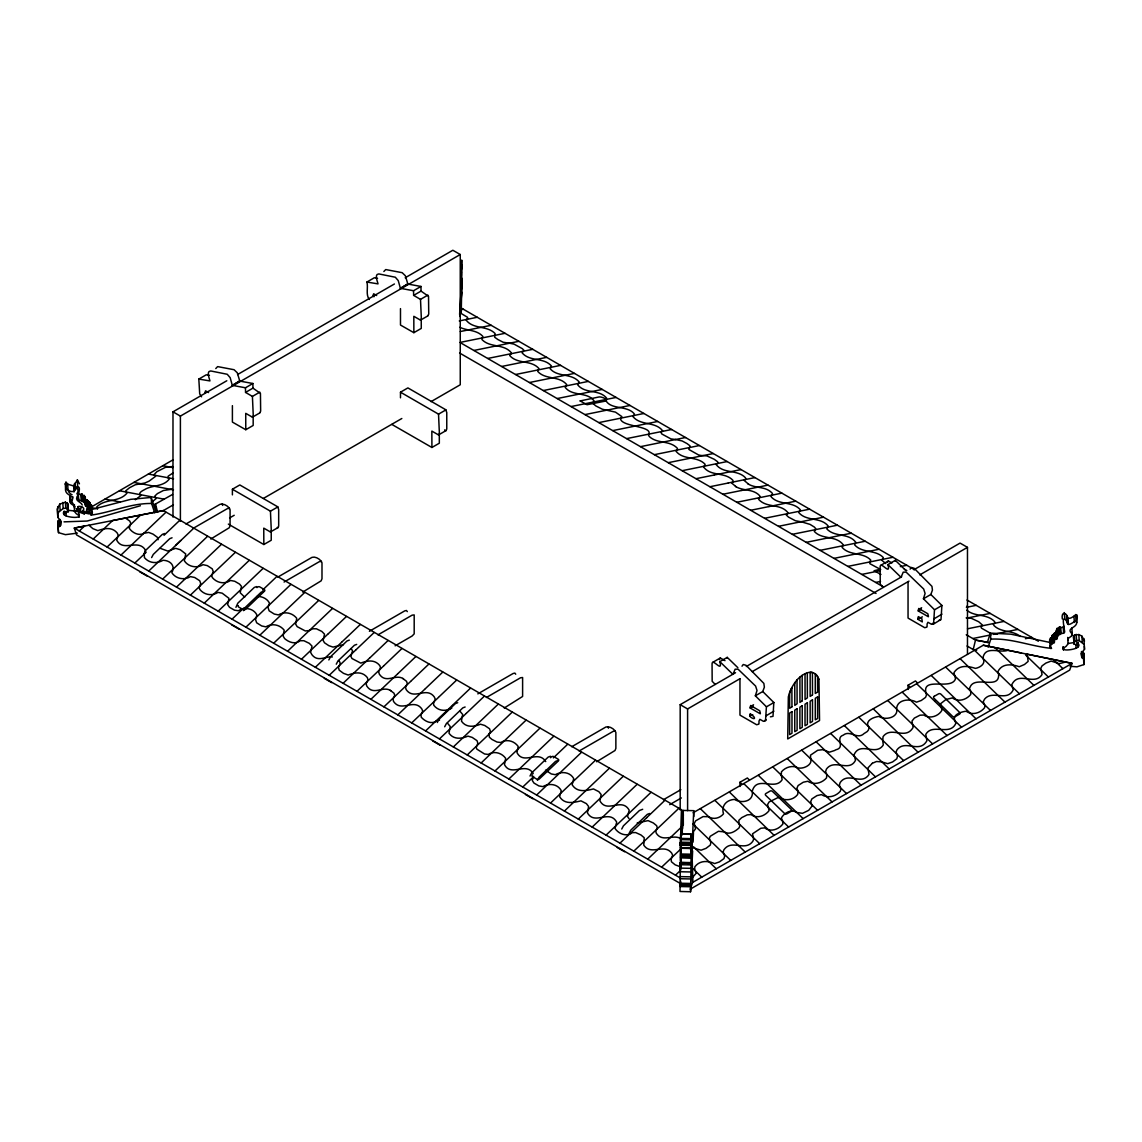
<?xml version="1.0" encoding="UTF-8"?>
<svg xmlns="http://www.w3.org/2000/svg" width="1142" height="1142" viewBox="0 0 1142 1142"><rect width="100%" height="100%" fill="white"/><g stroke="black" fill="none" stroke-linecap="round" stroke-linejoin="round"><path stroke-width="1.5" d="M461.097 292.095L461.154 290.91L461.04 296.677M461.14 294.036L461.154 292.295L460.826 300.674M680.461 847.878L680.289 842.796L690.753 843.01L690.839 843.81L691.153 834.245L680.675 834.045L680.361 843.61L680.289 842.796M681.089 849.976C681.046 855.001 681.146 845.951 680.832 850.233M685.728 847.935L690.967 848.506L690.753 843.01M460.954 294.293L460.968 293.465M461.168 285.229L461.054 288.012M461.24 292.652L461.211 285.885L461.097 290.967M680.504 847.607L690.953 848.049L691.096 862.867L680.332 862.624L680.004 891.474L690.553 891.745L690.981 884.75M680.432 868.962L680.432 855.258L690.896 855.472M680.675 834.045L680.832 850.59M680.832 849.933L681.032 849.205M681.003 851.018L680.875 857.656L681.089 849.534M691.096 862.867L690.553 891.745M691.424 847.093L691.609 856.186L693.736 810.663L683.259 810.449L682.131 833.517M461.054 288.198L461.725 260.048L461.454 280.918M460.925 294.479L460.968 290.825M681.046 849.791L681.032 848.606L681.003 849.534M691.467 849.32L691.524 850.005M461.325 265.843L461.354 272.024M680.175 869.148L680.332 862.624M461.382 286.371L461.268 288.155M461.197 294.094L460.954 292.381M461.297 286.228C460.883 284.144 461.439 289.169 461.439 281.346M680.661 844.452L680.646 848.121L680.86 845.451M680.96 846.879L680.946 849.077L681.603 809.778L163.363 510.574L74.287 528.089L76.571 534.913L681.26 884.022M461.496 272.124L461.182 281.46M680.703 854.587L680.689 858.256L680.518 847.835M680.661 869.333L681.603 809.778L683.43 815.231M461.639 264.544L461.539 269.298M461.325 289.697L461.368 287.513M461.225 312.808L461.939 278.191L461.282 296.349L461.254 291.581M680.646 842.525L680.689 836.786M737.86 667.685L727.24 657.378L719.831 661.646C723.057 673.937 711.737 656.55 712.066 664.416L712.165 681.303L715.249 684.429M727.226 658.149L727.24 657.378M905.949 570.643L895.328 560.337L887.919 564.605C891.145 576.896 879.825 559.494 880.139 567.374L880.254 584.261L883.337 587.388M895.314 561.107L895.328 560.337M461.354 288.412L461.24 290.254M461.297 280.661L461.339 274.494M680.703 857.571L680.661 860.568L680.76 857M461.082 296.535L460.925 293.722L459.598 314.493M461.082 293.865L461.097 295.278M461.297 288.769L461.182 288.012M461.068 294.536L460.983 295.535M1056.964 631.783C1054.394 631.412 1054.937 642.275 1057.335 637.821C1057.092 633.953 1059.134 633.724 1063.63 633.239L1064.472 632.325C1064.787 628.914 1060.49 613.04 1066.699 621.305C1067.642 629.742 1076.092 617.679 1076.735 622.59C1076.392 628.457 1065.472 627.815 1072.252 634.024L1071.253 636.251L1067.956 638.635L1067.956 644.002L1066.043 646.386C1056.636 652.025 1076.021 650.112 1078.333 646.715L1079.033 645.13L1078.077 643.317L1076.977 644.945L1074.022 644.031L1073.509 636.508L1074.379 635.123L1078.833 634.552L1081.888 636.123L1084.529 641.062M65.265 484.351L65.936 482.295L68.263 484.379L73.659 485.964L77.385 479.897L79.455 483.808M77.399 533.128L65.422 534.656L58.513 532.657L58.099 527.49L60.526 525.534L61.34 521.494L57.871 517.454L57.1 509.189L59.741 504.136L65.408 502.137L68.135 504.179L68.334 511.716L65.379 512.758L64.295 511.173L63.338 513.029L64.038 514.571C66.422 517.883 85.707 519.025 76.328 513.757L74.401 511.445L74.401 506.077L71.118 503.822L70.119 501.638C76.899 495.3 66.108 496.242 65.622 490.389L66.05 482.338M461.04 295.621L460.811 300.36M461.339 286.828L461.197 293.694M680.818 852.917L680.718 855.615M681.089 852.574L681.046 853.973L681.189 853.017M682.231 834.93L682.345 831.89M682.473 828.849L682.873 818.928M681.174 860.34L680.746 869.048M693.48 832.475L693.037 842.182M683.33 825.124L683.259 810.449M719.831 661.646L732.936 674.365L735.148 669.212L738.06 669.183L755.604 686.071L757.018 690.496L755.347 695.806L766.41 706.77L765.511 720.802L763.441 721.33L759.858 719.317L759.03 721.016A5.582 3.226 60 0 0 759.002 721.43L759.002 723.314A8.251 4.768 60 0 1 758.802 724.171L756.632 724.742L739.959 715.12L739.959 678.719M887.919 564.605L901.024 577.324L903.222 572.171L906.148 572.142L923.678 589.029L925.091 593.455L923.435 598.765L934.484 609.728L933.599 623.76L931.529 624.289L927.932 622.276L927.118 623.975A5.582 3.226 60 0 0 927.09 624.388L927.09 626.273A8.251 4.768 60 0 1 926.876 627.129L924.72 627.7L908.047 618.079L908.047 581.678M680.989 855.458L681.075 854.573M681.075 854.402L681.06 855.872L681.203 855.144M691.667 871.218L692.637 850.947M681.003 848.834L661.603 867.178M750.594 706.498L750.608 705.499L759.744 710.781L760.329 713.222A8.194 4.739 60 0 1 760.315 713.807L750.166 707.997A7.58 4.368 60 0 1 750.151 707.44L750.294 706.712A2.156 1.242 60 0 1 750.594 706.498L753.563 704.785M918.682 609.457L918.682 608.458L927.818 613.739L928.403 616.18A8.194 4.739 60 0 1 928.389 616.766L918.254 610.956A7.58 4.368 60 0 1 918.225 610.399L918.382 609.671A2.156 1.242 60 0 1 918.682 609.457L921.651 607.744M680.504 884.55L680.689 881.167M1059.319 628.7L1057.235 628.314L1056.921 631.055M461.082 295.564L461.097 296.221M461.796 292.181L459.769 316.448M461.04 286.271L461.168 281.489M154.741 512.915L151.572 503.479C130.645 503.165 111.002 512.544 90.789 515.142C95.5 512.216 88.648 510.674 90.104 509.418L90.218 508.633C85.008 507.219 87.877 500.396 84.993 499.025M461.197 291.253L461.04 288.384M87.006 505.792L86.164 506.149L85.864 499.868M59.926 519.767L57.742 521.451L58.142 526.619M719.474 659.705L720.302 657.978L724.999 660.661M92.017 507.019L91.403 504.821L89.718 504.55M967.06 606.045L966.418 607.344L976.224 605.346M680.86 847.207L680.932 845.565M691.41 847.435C691.41 843.881 691.167 851.19 691.153 834.245M68.135 504.179L68.334 511.716M1059.405 634.809L1059.376 627.044L1059.747 633.41M86.635 499.753C86.535 500.624 87.92 500.567 89.847 502.58L90.104 509.418M1054.994 632.811C1055.094 633.682 1053.681 633.739 1051.782 635.78L1052.253 642.603C1053.723 643.845 1046.871 645.558 1051.582 648.356C1031.412 646.572 1011.555 637.978 990.799 639.149L988.116 647.228M1052.253 642.603L1052.153 641.818C1055.593 638.435 1056.321 640.691 1055.436 633.596M887.591 562.221L888.376 560.936L891.916 562.949M1070.097 666.257L1076.949 666.842L1083.858 664.587L1084.258 659.391L1081.831 657.535L1081.031 653.524L1084.5 649.341L1083.929 638.535M680.475 845.994L680.361 844.88M86.235 505.92C83.28 503.194 86.849 492.445 78.37 494.457L77.528 493.587L78.727 500.51C82.624 500.424 83.737 500.995 84.265 502.594M235.937 607.33L237.793 603.219L254.281 587.445L256.579 586.588M89.105 508.518L87.748 508.518L88.02 509.446M65.936 482.295L66.293 488.348C69.99 492.659 75.401 493.173 76.485 486.992C82.581 485.136 77.014 495.714 77.899 499.625M488.976 734.263L489.376 737.204L491.974 739.459L497.027 742.043L500.71 742.514C506.563 738.817 514.157 740.815 518.183 746.44L516.969 752.592C523.636 765.511 538.196 749.423 545.733 761.6M57.7 506.634L57.871 517.454M644.074 841.383L644.188 837.686L640.962 834.973L635.68 832.561L632.268 832.661C626.73 837.157 618.536 833.931 615.01 828.421L616.709 822.183C609.286 808.807 594.754 825.809 587.416 812.818L588.63 806.509L586.403 803.64L580.978 800.856C573.741 802.541 564.733 804.867 559.637 796.745L561.222 790.549C557.482 783.769 548.974 783.055 542.835 786.61L538.867 785.924L533.942 783.041L532.243 780.414L533.614 776.374M976.71 650.183L973.212 649.555L975.496 640.091L966.246 634.752M215.767 368.552L217.637 366.596L234.081 369.723L237.279 372.792L239.777 381.085L252.882 383.498L252.953 388.137L260.447 393.405L260.647 411.177L259.648 412.833M383.855 271.51L385.725 269.555L402.155 272.681L405.353 275.75L407.851 284.044L420.955 286.456L421.041 291.096L428.535 296.363L428.735 314.136L427.736 315.792M511.131 353.635L511.359 352.792C503.75 343.485 490.403 347.982 482.224 339.831L481.624 338.589L483.037 337.233L482.638 336.162C476.471 329.681 467.164 330.88 459.798 327.297M1083.487 658.534L1083.901 653.352L1081.474 651.497L1081.831 657.535M144.206 553.313L145.876 550.144L162.35 534.37L164.648 533.514M151.615 557.582L153.285 554.412L169.758 538.653L172.057 537.796M243.531 610.656L245.202 607.487L261.247 592.127L264.473 590.928M328.853 659.919L330.523 656.75L346.997 640.976L349.295 640.12M336.262 664.187L337.932 661.018L354.405 645.259L356.704 644.402M437.272 722.515L438.956 719.346L455.43 703.572L457.728 702.715M444.681 726.783L446.351 723.628L462.838 707.854L465.137 706.998M530.002 776.046L531.672 772.877L548.146 757.103L550.458 756.261M537.411 780.329L539.081 777.16L555.554 761.386L557.853 760.529M621.748 829.021L623.418 825.852L639.463 810.492L642.689 809.293M629.156 833.289L630.827 830.12L647.314 814.36L649.612 813.504M987.259 642.66L990.428 633.111L1010.898 634.181L1050.512 642.575M144.263 554.155L144.42 557.596C149.345 563.491 156.939 563.805 163.049 560.265C170.957 560.522 175.497 566.318 171.814 572.67C175.682 578.78 184.319 580.521 190.414 576.61L194.711 577.495L199.693 580.721L200.706 583.405L199.165 587.673L199.864 589.543C204.518 595.096 212.084 596.238 218.008 592.384L222.176 593.169L228.957 598.322L227.658 604.646L229.528 607.33L234.51 610.171L238.364 610.742C244.474 606.773 253.638 608.229 256.95 615.067L255.508 619.421L256.636 622.775L261.718 625.973L265.886 626.83C271.953 623.147 279.69 624.488 284.201 630.198L283.116 636.037L284.615 638.564C288.897 642.361 295.335 644.716 300.218 640.719L303.872 640.705L309.325 643.36L312.009 646.087L310.595 652.339L311.923 654.723C317.947 662.517 325.356 656.093 332.351 656.95M755.347 695.806L762.756 691.524L764.369 687.156L763.855 683.401L746.04 665.301L743.242 664.516L742.014 666.186M923.435 598.765L930.844 594.482L932.443 590.114L931.943 586.36L914.128 568.259L911.33 567.474L910.088 569.144M766.211 719.888L764.612 720.645M934.284 622.847L932.414 623.518M461.868 717.59L461.525 721.273C466.379 727.982 474.073 726.783 480.511 724.214L484.736 725.484L489.533 728.753L490.418 731.351L489.033 734.192M646.815 817.572L619.963 843.139M644.045 841.411L643.76 845.137C651.183 856.143 663.945 842.939 671.724 853.174L672.681 855.315L671.082 859.369L671.453 861.796L675.207 864.865L680.703 866.878M144.263 554.084L145.534 551.643L144.82 549.174C137.168 538.967 122.965 552.3 116.67 540.052L118.211 535.113L117.169 532.943C111.788 526.576 104.336 528.418 97.827 530.616L92.902 528.66L88.919 525.206M461.925 717.504L462.767 714.592L459.912 711.166M1054.337 642.546C1055.779 639.977 1050.797 642.346 1053.995 642.746M533.4 776.903L522.765 787.024M74.03 492.016L73.659 485.964M466.678 319.432L466.193 320.203C473.445 329.567 487.106 325.213 495.114 333.564L494.686 337.247L497.912 339.545L503.194 342.257L509.475 343.228M1073.865 642.546L1076.592 640.391L1079.204 640.591L1084.3 644.588M85.079 497.769L83.98 496.713M794.875 682.63L794.547 683.102A20.984 12.119 -60 0 0 792.134 687.099L791.806 687.712A29.15 16.83 -60 0 0 788.337 696.863L787.709 738.945L819.542 720.573L818.942 679.176M86.978 508.062L86.464 510.974A13.69 11.177 -3.5 0 1 87.249 511.316L89.576 511.059M87.663 506.905L87.377 500.039M76.971 493.901L78.07 491.288L77.513 487.434M620.72 418.172L620.691 419.428C623.232 427.122 654.223 425.937 648.442 434.974L649.341 436.558C657.335 444.11 669.683 440.027 677.349 448.292L677.649 449.491L676.093 451.347C683.487 460.44 697.234 455.786 705.114 464.309L704.386 466.164M1062.317 618.964C1060.989 611.041 1066.742 612.312 1067.799 617.893C1072.838 620.848 1079.233 606.231 1076.735 622.59M704.343 466.179L703.615 467.035C710.881 476.699 724.685 471.732 732.779 480.182L733.307 481.481L731.565 482.938L736.076 486.749M58.071 512.687L63.167 508.49L65.779 508.176L68.491 510.231M605.403 399.629C610.171 410.463 627.358 404.768 634.424 414.061L633.168 416.859C641.019 425.952 655.365 421.241 662.674 430.862L660.975 432.433L661.86 434.017L670.896 438.885L675.636 439.513M796.902 680.09L797.202 679.733A17.415 10.05 -60 0 1 799.614 677.377L799.957 677.078M1059.376 627.044L1061.946 627.586L1064.101 626.287L1064.472 632.325M148.717 571.071L193.655 528.289M651.026 792.348L606.088 835.116M79.326 531.001L84.479 526.091M93.216 539.024L112.601 520.552L163.363 510.574M107.105 547.032L140.68 515.042M120.981 555.055L165.904 512.273M134.842 563.049L146.105 552.328M164.02 535.298L179.794 520.281M175.625 545.476L180.836 540.494M162.635 579.108L207.559 536.312M176.51 587.102L221.448 544.334M190.4 595.125L235.338 552.357M204.275 603.133L249.227 560.365M218.179 611.17L263.103 568.373M232.04 619.178L243.903 607.887M262.631 590.029L276.964 576.382M245.915 627.186L290.882 584.418M259.819 635.209L304.757 592.427M273.68 643.203L318.647 600.449M287.584 651.24L332.508 608.458M301.459 659.248L328.197 633.796M328.396 633.653L346.426 616.494M315.349 667.271L342.086 641.818M342.243 641.661L360.287 624.488M329.224 675.279L355.933 649.841M356.133 649.655L374.162 632.497M343.1 683.287L369.808 657.849M370.065 657.664L388.052 640.519M356.989 691.31L383.698 665.872M383.926 665.658L401.913 648.528M370.879 699.332L397.559 673.937M397.844 673.68L415.831 656.564M410.863 681.203L428.85 664.073M383.926 706.855L410.606 681.46M397.816 714.878L424.538 689.454M424.767 689.24L442.753 672.11M411.705 722.9L438.428 697.476M438.614 697.248L456.614 680.104M452.489 705.285L470.518 688.126M425.595 730.909L452.303 705.485M439.456 738.917L466.193 713.465M466.35 713.307L484.394 696.135M453.345 746.939L498.255 704.143M467.221 754.948L512.158 712.18M481.125 762.984L526.034 720.188M495 770.978L539.923 728.196M508.889 779.001L553.799 736.205M553.37 757.888L567.702 744.241M536.626 795.018L581.578 752.25M550.53 803.054L595.453 760.258M564.419 811.063L609.343 768.281M623.232 776.289L578.309 819.085M592.17 827.093L637.122 784.326M646.729 817.629L664.887 800.342M633.824 851.147L678.776 808.365M647.714 859.155L681.331 827.179M675.493 875.186L680.646 870.275M80.854 511.759C90.96 507.048 70.875 503.065 80.354 510.346M256.964 587.616L257.378 587.231A1.77 1.285 -18.5 0 1 259.748 586.902L264.259 589.472A1.77 1.285 -18.5 0 1 264.302 591.313L245.658 609.186A1.77 1.285 -18.5 0 1 243.26 609.642L238.735 607.073A1.77 1.285 -18.5 0 1 238.335 605.56M550.501 757.746L551.286 757.018A1.77 1.285 -18.5 0 1 553.713 756.589L558.181 759.202A1.77 1.285 -18.5 0 1 558.324 760.986L539.309 778.972A1.77 1.285 -18.5 0 1 536.954 779.244L532.472 776.617A1.77 1.285 -18.5 0 1 532.5 774.79M693.422 831.662L695.507 828.849L694.236 823.51L695.564 820.898L703.058 816.601L708.625 816.701M605.503 399.557L606.616 398.115C599.065 388.922 585.147 394.29 577.638 384.754L579.222 382.042C571.585 372.82 557.953 377.545 550.244 368.866L551.443 365.982C543.606 357.046 530.002 361.985 522.165 352.921L523.864 350.223L522.351 348.681L514.1 344.156L509.546 343.214M1027.514 656.807L1027.015 654.166L1072.067 663.359L1069.697 670.097L690.211 889.19L692.58 882.452L692.509 877.484L696.277 873.116L694.664 869.262L694.864 866.778C700.017 860.012 707.969 860.768 714.692 863.566L719.531 861.867L723.957 858.598L724.699 856.057L723.143 851.903L723.928 849.776C731.851 838.656 744.841 852.16 752.806 841.311L753.62 839.299L752.578 833.774L760.843 828.25L764.655 827.893C770.579 832.39 778.63 829.506 782.884 823.982L782.713 821.326M85.778 505.164L85.293 497.141M466.735 319.389L467.792 318.575L467.421 317.233L459.698 312.608M815.003 529.76L814.346 531.473C822.226 539.995 835.93 535.098 843.21 544.763L842.125 547.432C849.862 556.054 863.052 551.872 870.775 560.108L869.505 562.249L869.961 563.734L880.71 569.544M1052.31 637.707C1047.442 637.165 1050.74 644.73 1050.169 646.872M872.36 763.256L867.934 767.924L869.019 774.462C861.353 786.039 848.292 771.25 840.169 782.527L839.356 785.139L841.012 789.265L840.255 791.335C835.387 796.731 827.693 798.558 821.469 794.604L816.973 795.603L811.862 798.929L810.72 801.641L812.119 805.952L808.722 810.32L802.498 813.332L796.773 812.462A7.751 5.667 19.4 0 1 796.245 812.162C790.963 808.921 783.897 813.204 781.356 817.972L782.713 821.312M620.734 418.158L621.905 416.63L615.495 412.134L602.362 409.236L595.881 405.952L592.641 403.226L594.111 400.956C587.345 391.435 572.328 396.759 565.133 387.309L566.717 384.597C559.066 375.418 545.462 380.1 537.725 371.421L538.953 368.552C531.116 359.587 517.526 364.541 509.66 355.49L510.945 353.777M762.756 691.524L773.819 702.501L773.006 716.32L770.393 716.848M930.844 594.482L941.893 605.46L941.008 619.492L933.071 624.331M815.017 529.745L815.731 528.675L814.389 527.09L810.049 524.392L801.113 521.723M801.955 675.536L802.241 675.35A19.914 11.491 -60 0 1 804.996 673.766L805.296 673.609M152.386 501.595L155.84 498.868L154.955 495.913L157.425 493.601L163.463 490.475L170.986 489.376M135.327 499.753L140.866 495.571C137.111 492.488 143.721 490.318 146.162 488.733C153.785 485.093 163.863 486.535 169.43 478.812L168.16 477.784M1054.252 635.566L1052.867 635.48M201.563 396.816L199.707 393.876L198.822 379.087L206.231 374.804L209.457 375.361M369.323 299.461C365.469 294.722 368.409 287.399 366.91 282.045L374.319 277.763L377.545 278.32M172.984 517.098L172.984 411.834L226.801 380.757M237.565 374.547L394.418 283.987M405.182 277.777L452.846 250.255L460.255 254.523L460.255 384.768L431.034 401.641M252.882 383.498L245.473 387.78L232.368 385.368L239.677 380.914M420.955 286.456L413.547 290.739L400.442 288.326L407.765 283.873M232.368 385.368L239.777 381.085M400.442 288.326L407.851 284.044M172.984 411.834L180.393 416.102L460.255 254.523M245.473 387.78L245.544 392.42L252.953 388.137M413.547 290.739L413.632 295.378L421.041 291.096M245.544 392.42L252.411 396.402L259.819 392.134M413.632 295.378L420.499 299.361L427.907 295.093M91.474 506.905L173.241 459.698M232.397 405.653L232.397 422.083L245.773 429.72L245.73 413.347L252.411 417.173L259.819 412.904M400.485 308.611L400.485 325.042L413.861 332.679L413.818 316.305L420.499 320.131L427.907 315.863M245.773 429.72L253.181 425.452L253.167 416.801M413.861 332.679L421.27 328.411L421.241 319.76M172.556 494.443L154.841 504.393L156.811 512.287M162.578 511.045L173.384 504.807M232.397 494.871L232.397 489.233L239.806 484.95L277.692 506.791L278.677 509.589L278.677 525.962L278.205 527.575L277.32 527.404M400.485 397.83L400.485 392.191L407.894 387.909L445.765 409.75L446.765 412.548L446.765 428.921L446.122 430.634L444.623 429.92M185.946 523.992L220.063 504.293C223.504 502.965 229.157 506.506 230.07 509.732L230.07 525.677L229.214 527.775L210.799 539.024M193.341 528.261L227.472 508.561L229.542 508.318M229.599 517.94L234.21 515.27M263.431 498.412L401.827 418.5M232.397 489.233L270.44 511.188L277.849 506.92M400.485 392.191L438.528 414.146L445.937 409.878M228.343 524.107L263.831 544.52L263.759 528.132L270.44 531.958L277.849 527.69M391.849 424.424L431.919 447.478L431.847 431.091L438.528 434.916L445.937 430.648M263.831 544.52L271.239 540.252L271.225 531.601M431.919 447.478L439.327 443.21L439.299 434.56M277.863 577.067L311.98 557.367C315.435 556.04 321.073 559.58 321.987 562.806L321.987 578.737L321.13 580.85L302.716 592.098M284.072 582.035L319.389 561.636L321.459 561.393M369.394 631.283L404.711 610.899L406.452 610.499L407.309 611.627M377.988 634.866L412.119 615.167L414.189 614.924L414.189 633.853L412.119 636.008L395.118 645.815M477.813 693.879L513.129 673.495L514.871 673.109L515.727 674.223M486.421 697.476L520.538 677.777L522.608 677.52L522.608 696.463L504.236 708.011M712.894 662.26L720.302 657.978M880.967 565.219L888.376 560.936M571.742 746.725L605.86 727.026C609.3 725.712 614.953 729.238 615.866 732.465L615.866 748.41L615.01 750.508L596.595 761.757M579.137 751.008L613.268 731.308L615.338 731.051M680.189 809.935L680.189 704.671L735.548 672.709M746.311 666.485L901.623 576.824M913.928 569.715L960.065 543.092L967.474 547.361L967.474 654.409M680.189 704.671L687.598 708.939L739.888 678.762M752.193 671.653L909.032 581.107M919.795 574.883L967.474 547.361M750.166 707.997L753.12 706.284M918.254 610.956L921.209 609.243M749.709 716.191L749.837 714.878A4.511 2.612 60 0 1 750.166 714.678L750.223 713.664L753.749 716.548C757.746 722.101 744.113 714.706 752.792 714.749M766.468 706.812L773.876 702.53M917.84 619.292L917.925 617.836A4.511 2.612 60 0 1 918.254 617.636L918.296 616.623L921.837 618.621L922.308 621.905L917.84 619.292L922.365 616.851M934.556 609.771L941.964 605.488M765.811 715.948L773.862 711.18M933.899 618.907L941.95 614.139M663.488 799.7L680.818 789.693M669.697 804.667L681.36 797.93M739.959 786.495L739.959 782.27L747.368 777.987L749.052 779.672M908.047 689.454L908.047 685.229L915.456 680.946L917.126 682.63M693.08 812.79L983.291 645.23L1072.067 663.359L692.58 882.452L691.966 841.897M173.241 472.817L168.131 476.214L168.131 477.741M143.721 533.385C138.753 536.226 132.015 532.586 129.217 528.218L130.745 523.236L129.76 521.095L125.477 518.025M309.354 630.498L312.765 628.785L316.391 628.785L321.816 631.426L324.528 634.153L323.143 640.405L324.485 642.775L328.825 645.673L333.036 647.086L343.442 644.659M1007.915 650.255C1000.135 653.524 984.875 644.845 982.905 658.349M143.821 533.343L148.66 532.415L153.042 534.128L157.396 537.325L158.039 539.781M872.36 763.27L876.514 761.5L881.852 761.914M1065.672 662.046L1059.048 663.673L1051.197 661.047L1045.958 663.045L1042.032 665.886L1040.847 668.127L1042.046 674.579C1034.081 686.485 1018.735 670.397 1011.812 684.672L1012.354 686.856M309.311 630.527L305.357 630.969L297.177 626.658L295.65 624.117L296.734 618.293C292.224 612.683 284.544 611.156 278.477 614.91L274.323 614.082L269.141 610.827L268.027 607.515L269.469 603.147C267.414 598.722 261.704 596.024 256.921 596.495M140.423 505.749L87.163 521.038L64.009 521.851M807.294 672.838L807.365 697.833L805.081 699.418L805.024 673.751A18.472 10.663 -60 0 1 807.294 672.838L807.651 672.724A18.515 10.692 -60 0 1 810.049 672.324L810.363 672.31A18.558 10.706 -60 0 1 812.362 672.524L812.704 672.624A20.984 12.119 -60 0 1 815.117 673.823L815.431 674.065A29.15 16.83 -60 0 1 818.914 679.205M451.775 708.154C445.78 711.537 438.357 711.223 433.76 705.256L433.546 702.987L435.259 699.075L434.203 696.82C426.023 686.085 413.989 700.86 406.095 689.497L405.567 687.241L407.309 683.43L406.481 681.26L402.798 678.448M1074.365 642.503L1068.041 643.503M940.48 620.063L939.238 620.077M487.848 358.431L532.786 349.324M171.029 489.376L172.356 489.076M880.325 569.173L874.101 570.743L880.925 574.426M154.841 504.393L155.583 504.236L157.553 512.13M459.94 309.953L463.381 309.268M459.284 320.931L477.27 317.276M460.312 331.537L491.16 325.299M460.098 342.414L505.035 333.307M518.911 341.315L473.987 350.437M501.752 366.454L546.704 357.36M515.642 374.49L560.565 365.369M529.531 382.499L574.455 373.391M543.421 390.521L588.33 381.399M557.296 398.529L602.234 389.436M571.157 406.538L616.109 397.43M585.075 414.575L629.984 405.453M598.95 422.583L643.874 413.475M612.84 430.591L657.735 421.469M626.701 438.599L671.639 429.506M640.619 446.636L685.528 437.514M654.48 454.644L699.418 445.537M668.356 462.653L713.279 453.545M682.245 470.675L727.154 461.554M696.106 478.669L714.107 475.029M714.335 474.986L741.044 469.576M710.024 486.706L728.011 483.066M728.268 482.995L754.933 477.599M723.043 494.229L741.03 490.575M741.315 490.532L767.995 485.122M736.947 502.252L754.948 498.611M755.176 498.554L781.885 493.144M750.808 510.26L768.809 506.605M769.066 506.577L795.774 501.167M764.712 518.282L809.649 509.175M778.587 526.291L823.51 517.183M792.448 534.299L837.414 525.206M806.352 542.322L851.29 533.214M820.227 550.33L865.193 541.251M834.117 558.352L879.054 549.245M847.992 566.361L892.944 557.267M861.896 574.397L879.982 570.729M900.339 566.603L906.819 565.276M875.771 582.406L880.525 581.435M966.532 618.179L990.143 613.382M967.517 628.785L1004.032 621.405M972.955 638.506L991.128 634.838M993.297 634.395L1017.893 629.399M1025.388 638.706L1031.768 637.422M84.494 526.091L74.301 528.104L680.518 878.098M78.784 511.288L76.214 511.074M155.812 511.188L151.201 497.441L130.745 499.339L92.345 509.346M172.699 466.564L168.773 466.807M420.499 320.131L421.327 317.976L420.499 299.361M252.411 417.173L253.239 415.017L252.411 396.402M438.528 434.916L439.356 432.761L438.528 414.146M270.44 531.958L271.268 529.802L270.44 511.188M168.702 466.821L165.304 467.421L156.882 471.689L153.942 474.772L155.64 476.271L149.102 481.125L144.977 482.98L135.256 484.779L129.517 487.748L125.62 490.932L127.047 493.044C119.225 502.651 105.221 498.269 96.827 506.848L97.555 508.818M84.479 513.957L76.314 511.131M801.013 521.737L795.432 520.766L788.48 517.083L786.31 515.013L788.023 512.787C780.685 503.237 767.096 508.29 758.987 499.739L758.345 498.44L760.215 496.97L759.558 495.599C752.935 488.519 742.957 491.274 735.448 486.392M966.246 617.808L970.986 618.15L978.723 621.762L982.605 625.216L980.835 626.715L981.478 628.143L990.2 633.125M1020.348 636.465C1012.64 629.97 1001.463 632.896 994.054 625.659L993.34 624.203L995.125 622.704L994.454 621.476C986.816 613.382 974.84 617.18 966.789 610.156M637.207 822.968L648.085 820.627L653.338 822.968L656.65 825.695L657.25 827.793L655.836 831.262L656.222 833.132C662.66 843.067 673.337 833.503 681.132 838.842M675.664 439.513L682.159 440.969L686.999 443.553L689.882 445.737L690.182 446.95L688.626 448.792L689.211 449.677L698.319 454.816A5.025 1.87 13.6 0 0 702.273 455.544L706.941 455.929L714.25 459.284L717.604 461.739L717.861 462.981L716.12 464.494C723.386 474.187 737.232 469.176 745.341 477.642L745.84 478.941L744.099 480.382L748.595 484.208M680.675 834.131L691.153 834.345M680.603 838.414L691.081 838.613M680.575 839.613L691.053 839.827M680.546 842.182L691.024 842.396M680.261 844.252L690.724 844.466M680.261 845.237L690.724 845.451M690.967 848.506L680.489 848.292L680.561 854.858M680.418 853.988L690.881 854.202M680.575 856.643L691.053 856.857M680.575 857.271L691.053 857.471M680.561 857.813L691.038 858.027M680.589 862.381L691.067 862.595M680.261 862.952L690.739 863.152M687.341 863.623L690.824 863.695M680.175 864.708L690.639 864.922M680.061 868.12L690.539 868.32M679.99 871.746L690.467 871.96M679.99 876.628L690.453 876.842M680.104 878.74L690.582 878.955M680.075 883.237L690.553 883.437M680.047 884.422L690.525 884.636M680.018 885.178L690.482 885.393M679.99 886.535L690.467 886.749M75.329 511.059L67.278 510.217M997.28 634.124L993.097 633.896M88.476 501.98L89.133 503.065M695.321 848.549L692.066 847.55L692.509 877.484M80.183 510.246L76.1 508.718L78.655 511.245M983.291 645.23L1021.49 653.038M88.377 509.632L89.49 509.204L89.19 508.147M989.143 642.589L975.496 640.091L987.73 642.332M162.821 465.722L172.856 467.592M148.36 474.073L173.541 478.783M133.914 482.409L173.47 489.832M119.439 490.76L164.162 499.168M104.95 499.125L120.081 501.966M91.66 507.705L97.384 508.775M724.299 831.861L718.446 831.305L710.224 836.301L709.325 838.456L710.881 842.596L710.281 845.094L706.056 848.335L701.102 850.19L695.392 848.592M92.374 513.072L85.507 512.016A10.935 8.922 -3.5 0 1 84.636 511.53L83.009 510.66L82.538 511.873A2.769 2.255 -3.5 0 0 83.209 512.601L88.848 513.857A3.383 2.755 -3.5 0 0 89.419 513.829L91.76 513.757M72.074 494.686L71.818 494.586A7.566 6.167 -3.5 0 1 70.775 494.086L68.406 491.574M81.096 511.702L84.222 513.757M796.631 767.238C791.335 765.254 784.997 767.595 781.442 771.835L781.285 775.161M708.682 816.744C713.536 819.927 719.974 818.143 723.514 813.818C721.159 806.58 725.641 800.014 734.42 799.4C741.472 803.811 754.034 801.641 752.264 791.163C756.789 775.004 774.733 791.22 782.127 779.729L781.328 775.204M79.954 509.475L79.826 509.418A2.512 2.056 -3.5 0 1 79.212 509.004L78.912 508.633A4.739 3.869 -3.5 0 1 78.612 507.847L78.284 506.777M403.426 678.805C395.475 673.452 386.124 684.258 379.315 674.123L378.644 671.782L380.514 667.87L379.872 665.686C374.69 659.134 367.21 660.618 360.758 663.117L351.964 658.52L350.851 656.207L352.564 650.883L351.393 648.913M390.907 690.724C382.97 685.328 373.591 696.22 366.782 686.071L366.111 683.73L367.995 679.79L367.353 677.591C362.142 671.039 354.648 672.524 348.167 675.036L343.499 673.337L339.188 670.168L338.446 667.328L339.631 664.901A5.025 3.654 -18.5 0 0 339.688 661.875L338.589 660.533M796.845 767.453C801.884 770.022 813.104 765.126 810.649 758.845M881.938 761.942L887.705 763.67L892.587 761.957L896.784 758.802L897.484 756.275L896.099 752.078L896.913 749.923C905.178 738.903 919.253 754.148 926.904 740.773L925.777 734.377C932.514 722.772 949.773 736.533 955.825 723.386L955.14 721.03M160.151 548.303L167.874 551.086L175.625 548.346L180.279 549.702L185.732 553.941L184.333 560.793C188.287 566.875 196.881 568.573 203.005 564.676L207.302 565.618L212.241 568.83L213.211 571.514L211.684 575.782L212.412 577.652C217.108 583.148 224.646 584.376 230.57 580.464L234.781 581.292L239.563 584.09L241.49 586.417L240.191 592.769L244.702 597.138M747.967 483.851C755.476 488.747 765.468 485.95 772.092 493.044L772.763 494.429L770.864 495.913L771.507 497.213C779.515 505.478 792.991 501.038 800.471 509.932L799.243 511.516A5.025 1.87 13.6 0 0 799.186 513.058C807.123 521.594 820.898 516.841 828.278 526.148L826.851 528.932C834.731 537.497 848.477 532.586 855.743 542.236L854.673 544.905C862.396 553.542 875.6 549.316 883.308 557.567L881.924 560.337L885.778 563.577M724.385 831.89C729.353 835.23 735.362 831.376 739.102 827.836L739.83 825.866L739.088 823.767M74.558 504.992L74.316 504.85A7.766 6.338 -3.5 0 1 73.131 503.907L71.903 501.738L73.002 497.327A7.166 5.853 -3.5 0 0 72.731 496.713L72.674 496.613M904.364 569.173L906.848 570.6M460.868 307.812L914.528 569.73M966.988 600.021L1038.363 641.219M366.91 282.045L378.031 283.887C377.631 281.803 374.034 273.923 378.816 273.923L395.332 277.235L398.244 280.618L400.357 288.155M460.354 342.671L882.966 586.66M376.66 295.521L373.648 293.78L373.063 295.407A8.194 4.739 60 0 0 373.077 296.149L373.991 296.734M459.598 353.021L876.042 593.455M967.046 645.987L973.212 649.555M198.822 379.087L209.957 380.928C209.543 378.844 205.96 370.964 210.742 370.964L227.244 374.276L230.156 377.659L232.269 385.197M208.572 392.562L205.56 390.821L204.975 392.591A8.194 4.739 60 0 0 204.989 393.191L205.103 393.305M139.652 571.757L147.061 576.025M231.583 624.817L238.992 629.099M324.299 678.362L331.708 682.63M432.732 740.958L440.141 745.226M525.448 794.489L532.857 798.772M617.194 847.464L624.603 851.732M390.278 690.353L393.976 693.18L394.775 695.364L393.034 699.161L393.533 701.431C401.442 712.851 413.532 697.962 421.712 708.768L422.74 711.009L421.013 714.935L421.255 717.233C424.938 721.359 431.576 724.727 436.601 720.888A5.025 3.654 -18.5 0 1 439.542 720.06M447.436 723.114L450.248 726.555L448.992 733.221C453.817 739.888 461.539 738.817 467.963 736.133L472.203 737.404L477.013 740.658L477.884 743.285L476.2 747.311L476.871 749.138L484.536 753.977L488.205 754.434C494.058 750.751 501.709 752.735 505.692 758.388L504.45 764.569C511.159 777.402 525.634 761.371 533.2 773.491M1057.007 638.078L1056.436 630.027M761.514 800.799L788.608 827.008M607.929 726.783L608.458 728.196M222.133 504.036L222.661 505.449M1054.523 639.82L1054.351 633.053M931.287 675.507L976.039 718.803M545.519 770.165L551.3 773.962L555.298 774.69C561.479 771.207 569.929 771.792 573.741 778.587L572.142 784.782C577.181 792.833 586.246 790.792 593.44 788.922L598.865 791.677L601.149 794.532L599.921 800.856C607.23 813.889 621.748 796.916 629.199 810.22L627.515 816.459L628.985 818.614M1054.309 660.361L1062.888 668.67M1025.602 654.98L1048.399 677.035M994.839 647.571L1033.924 685.386M974.711 650.44L1019.421 693.751M960.222 658.806L1004.96 702.102M945.747 667.156L990.514 710.452M916.798 683.872L934.87 701.359M934.756 701.288L961.521 727.183M902.308 692.238L947.075 735.534M887.834 700.588L932.6 743.885M873.359 708.954L918.111 752.25M858.898 717.304L903.622 760.615M844.438 725.655L889.175 768.951M830.719 733.564L875.486 776.86M816.259 741.915L861.025 785.196M801.798 750.265L846.536 793.562M787.323 758.631L832.061 801.927M772.848 766.981L817.586 810.292M758.345 775.347L803.126 818.628M743.856 783.712L761.842 801.099M729.41 792.063L774.148 835.359M714.935 800.414L759.701 843.71M700.446 808.779L745.226 852.06M692.909 823.839L730.737 860.426M693.465 846.736L716.262 868.777M693.194 868.848L701.773 877.156M909.717 686.913L908.047 685.229M741.643 783.954L739.959 782.27M1052.439 637.207L1051.782 635.78M798.101 791.435L796.916 788.237L798.115 785.539L803.269 782.227L807.722 781.256C813.903 785.268 821.698 783.326 826.508 777.93L826.837 774.519M954.741 675.878L955.497 678.805C951.143 691.181 919.838 675.065 926.519 694.936L925.548 697.391L921.223 700.503L916.484 702.173C909.674 698.105 896.284 699.561 896.627 709.496M1067.913 618.407L1068.341 624.56M1055.365 638.863L1055.808 639.648M970.7 691.267L969.444 688.44L970.743 685.814C976.838 676.078 1000.149 690.225 998.579 673.58M74.044 505.392L74.858 506.834M941.336 707.626L940.451 704.243A9.065 6.638 19.4 0 1 940.708 703.643L945.933 699.518L952.342 697.919C958.309 702.273 966.175 699.946 970.743 694.464L970.729 691.381M998.551 673.495L997.994 671.41C1002.391 662.945 1011.998 664.216 1019.249 666.728L1024.502 664.487L1028.157 661.375L1027.543 656.864M954.726 675.85L953.97 672.638C959.166 664.53 968.059 665.929 975.396 668.384C979.936 667.642 986.317 663.559 982.934 658.406M810.62 758.802L810.506 755.162L817.729 750.265L822.754 749.68L829.492 752.164L834.431 750.565A31.005 22.683 19.4 0 0 835.83 749.809C845.922 747.525 834.816 737.932 843.281 735.134C850.091 729.538 857.385 740.302 864.18 733.449A31.005 22.683 19.4 0 0 865.508 732.636C868.677 731.28 870.261 727.554 867.606 724.899C866.792 719.56 874.558 717.019 878.855 716.405C884.85 720.459 897.612 717.947 896.855 709.71M941.365 707.683L942.036 710.11C938.695 716.234 929.788 719.274 923.75 715.02L919.952 715.206L914.357 718.09L911.987 721.073L913.086 727.483C905.378 740.744 891.36 725.484 883.08 736.619L882.709 740.401M76.885 509.089L77.028 509.346A4.568 3.726 -3.5 0 0 77.542 509.974L79.041 510.56A7.052 5.753 -3.5 0 0 79.769 510.617M854.473 756.532L855.529 760.229C849.191 772.82 834.288 758.174 826.423 769.123L825.552 771.749L826.808 774.504M882.709 740.43L883.28 744.984C875.743 756.675 860.411 740.972 854.145 754.577L854.416 756.447M739.045 823.696L738.845 820.327L741.715 817.643L747.239 814.846L750.979 814.574C756.861 818.957 764.954 816.145 769.123 810.563L767.567 804.596L769.08 801.969L777.916 797.63A9.065 6.638 19.4 0 1 778.758 797.587C785.054 800.942 792.862 800.599 797.658 794.504L798.144 791.477M1012.369 686.87L1013.254 689.797C1007.073 702.387 992.698 689.611 984.661 699.032L983.233 701.702L984.932 705.742L984.59 707.726C980.05 713.336 972.085 715.563 966.161 711.266C961.992 711.537 951.814 714.621 954.898 720.573A7.751 5.667 19.4 0 1 955.126 720.973M82.238 504.992C81.51 501.952 74.872 501.367 76.971 496.841A11.477 9.364 -3.5 0 1 77.299 496.099M1073.509 636.508L1074.022 644.031M1084.315 646.315L1084.5 649.341M1083.901 653.352L1084.258 659.391M1083.258 652.382L1083.858 664.587M1081.888 636.123L1082.259 642.161M1082.331 652.168L1082.687 658.22M1078.833 634.552L1079.204 640.591M1078.062 642.175L1078.333 646.715M1075.707 614.524L1075.95 620.62M1076.806 641.932L1076.977 644.945M1076.221 634.338L1076.592 640.391M1075.964 645.201L1076.149 648.213M1073.965 616.366L1074.337 622.419M1074.379 635.123L1074.736 641.162M1071.881 627.986L1072.252 634.024M1071.724 632.468L1071.91 635.494M1067.256 616.366L1067.627 622.404M1066.442 615.652L1066.814 621.691M1067.727 637.422L1067.913 640.434M1064.258 612.583L1064.729 618.664M1063.273 627.186L1063.63 633.239M1063.302 646.843L1063.487 649.855M1063.131 646.772L1063.316 649.784M1060.69 627.7L1061.061 633.739M1060.176 627.286L1060.533 633.339M1059.776 627.101L1060.062 634.552M1059.205 627.472L1059.548 634.138M1057.692 629.399L1058.106 635.552M1057.478 629.956L1057.849 636.008M1057.235 628.314L1057.549 635.052M1057.064 630.056L1057.421 636.108M1057.107 634.081L1057.278 637.108M1056.35 630.156L1056.921 638.935M1056.193 631.869L1056.693 639.006M1055.765 632.911L1056.207 639.177M1053.966 633.667L1054.209 640.476M1053.766 633.71L1054.037 640.733M1053.652 639.763L1053.838 642.789M1052.967 635.152L1053.324 641.204M1052.995 638.278L1053.181 641.29M1052.424 635.152L1052.796 641.19M1052.139 637.778L1052.51 643.817M1050.669 637.736L1051.04 643.788M1050.697 645.587L1050.883 648.613M990.428 633.111L990.799 639.149M151.201 497.441L151.572 503.479M91.931 509.061L92.202 513.6M90.96 504.493L91.331 510.545M89.847 502.58L90.218 508.633M89.676 507.619L89.861 510.645M89.204 501.98L89.576 508.019M88.676 502.009L89.033 508.047M87.877 500.596L88.334 507.619M87.677 500.567L88.162 507.362M87.292 499.953L87.577 506.777M86.192 500.553L86.592 506.734M85.807 499.982L86.164 506.149M85.193 497.013L85.679 505.992M85.079 499.882L85.436 505.92M84.408 495.342L84.936 503.122M84.151 496.998L84.522 503.037M82.495 495.043L82.966 501.909M82.267 494.158L82.809 501.238M82.181 494.343L82.538 500.382M81.853 494.215L82.224 500.267M81.467 494.429L81.824 500.482M80.939 494.857L81.31 500.91M77.385 479.897L77.642 485.978M78.37 494.457L78.727 500.51M78.869 514.028L79.055 517.04M78.612 512.587L78.884 517.126M75.186 483.037L75.558 489.09M74.373 483.794L74.744 489.832M74.273 504.85L74.458 507.876M70.447 503.094L69.748 495.599L70.119 501.638M67.663 484.065L68.035 490.118M67.264 502.837L67.621 508.889M65.294 483.366L65.622 490.389M65.408 502.137L65.779 508.176M65.936 511.459L66.207 515.998M63.852 511.559L64.038 514.571M62.796 502.451L63.167 508.49M59.741 504.136L60.112 510.188M60.169 519.496L60.526 525.534M59.313 520.21L59.669 526.248M58.37 520.452L58.742 526.491M57.742 521.451L58.513 532.657M1076.335 615.581L1076.378 616.552M691.966 842.125L691.995 843.267M693.736 810.663L693.808 816.544M794.761 682.788L794.818 705.342L797.102 703.772L797.03 679.947A17.715 10.221 -60 0 0 794.761 682.788M687.598 708.939L687.598 810.634M180.393 416.102L180.393 521.366M80.854 509.146A4.939 4.026 -3.5 0 1 80.697 508.575L81.382 507.248A2.826 2.313 -3.5 0 1 81.839 507.105M691.495 848.82L691.467 849.748L691.495 848.792M691.324 846.55C691.253 848.991 691.31 844.466 691.324 846.55M580.15 400.928L587.031 404.711L606.373 400.928C607.772 399.1 601.563 396.645 599.236 396.916L580.15 400.928M802.226 700.803L799.957 702.387L799.9 677.12A18.386 10.621 -60 0 1 802.155 675.407L802.226 700.803M812.49 694.907L810.163 696.42L810.163 672.324A18.657 10.778 -60 0 1 812.419 672.538L812.49 694.907M791.963 706.784L789.636 708.297L789.636 692.709A27.708 16.002 -60 0 1 791.877 687.57L791.963 706.784M817.615 692.023L815.274 693.48L815.274 673.951A27.522 15.888 -60 0 1 817.558 676.478L817.615 692.023M791.263 811.263L786.938 813.803A1.742 1.285 19.4 0 1 784.625 813.518L765.682 795.317A1.742 1.285 19.4 0 1 765.839 793.562L770.165 791.035A1.742 1.27 19.4 0 1 772.534 791.463L791.249 809.45A1.742 1.285 19.4 0 1 791.263 811.263M791.977 711.709L789.636 713.051L789.636 734.634L791.977 733.278L791.977 711.709M797.102 708.739L794.761 710.096L794.761 731.665L797.102 730.323L797.102 708.739M802.226 705.785L799.9 707.126L799.9 728.71L802.226 727.354L802.226 705.785M807.365 702.83L805.024 704.171L805.024 725.741L807.365 724.399L807.365 702.83M812.49 699.86L810.149 701.217L810.149 722.786L812.49 721.43L812.49 699.86M817.615 696.905L815.288 698.247L815.288 719.817L817.615 718.475L817.615 696.905M934.227 696.32L934.042 696.42A1.77 1.299 19.4 0 0 933.999 698.262L952.528 716.305A1.77 1.299 19.4 0 0 954.912 716.791L959.451 714.207A1.77 1.299 19.4 0 0 959.665 712.437L940.922 694.179A1.77 1.299 19.4 0 0 938.567 693.836L934.227 696.32"/></g></svg>
